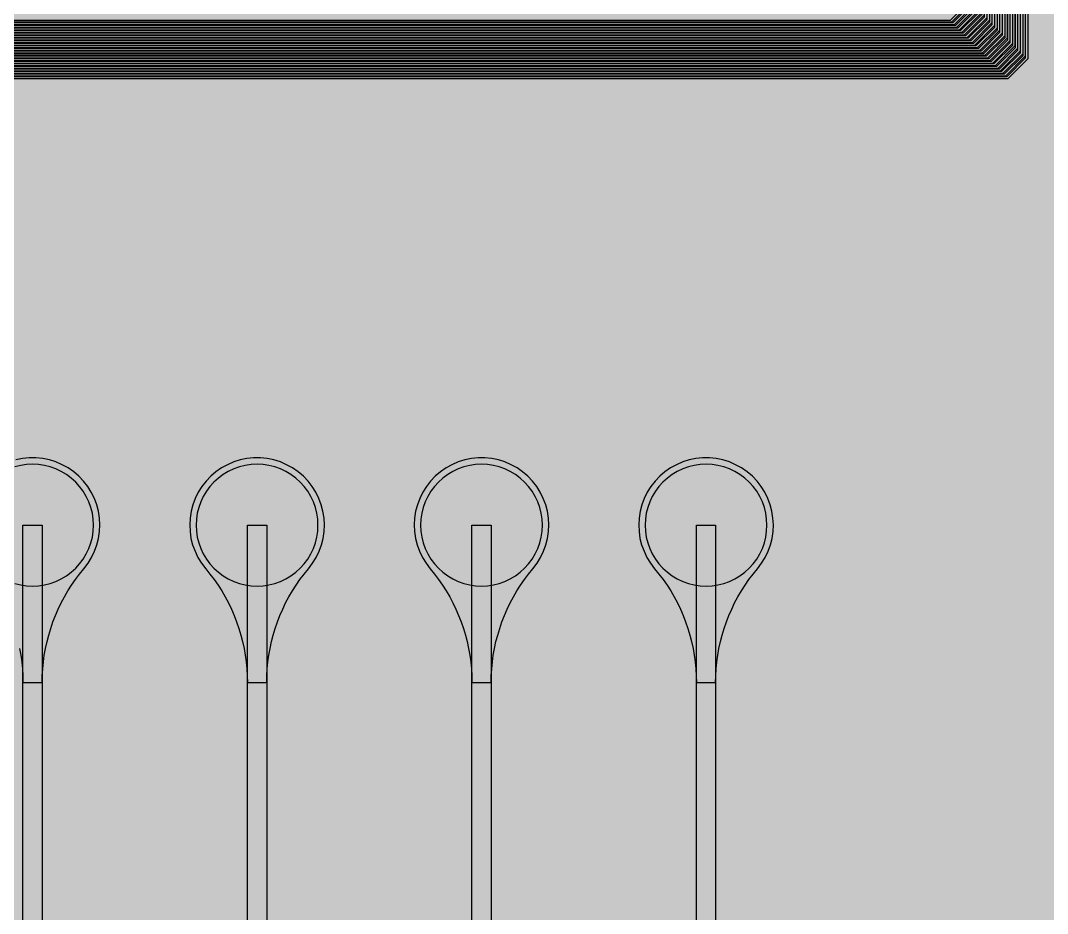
# Model space of a CAD drawing. Header units: metres. Extents: x -7231 to 10969, y -37556 to 1873.
# Drawn here: x 7913 to 9514, y -34537 to -33144 of the extents above; entities that cross this region are included whole.
import ezdxf

# ---------------------------------------------------------------- set-up
doc = ezdxf.new("R2010")
doc.units = ezdxf.units.M
for name, color, linetype in [('Metal1', 4, 'CONTINUOUS'), ('Metal2', 3, 'CONTINUOUS'), ('Polyimide', 7, 'CONTINUOUS'), ('Polyimide_Negative', 5, 'CONTINUOUS')]:
    doc.layers.add(name, color=color, linetype=linetype)

msp = doc.modelspace()

# ---------------------------------------------------------------- hatches: boundary and pattern name
at = {"layer": 'Polyimide'}
msp.add_hatch(color=7, dxfattribs=at).paths.add_polyline_path([(4065.7, -468), (4066.7, -502), (4068.5, -536), (4071.4, -570), (4075.5, -604), (4081, -638), (4088, -672), (4096.5, -706), (4106.6, -740), (4118.3, -774), (4131.6, -808), (4146.5, -842), (4162.9, -876), (4180.7, -910), (4199.8, -944), (4220.2, -978), (4241.7, -1012), (4264.2, -1046), (4287.5, -1080), (4311.5, -1114), (4336, -1148), (4360.9, -1182), (4385.9, -1216), (4410.9, -1250), (4435.7, -1284), (4460.2, -1318), (4484.2, -1352), (4507.5, -1385.9), (4530, -1419.9), (4551.5, -1453.9), (4571.9, -1487.9), (4591.1, -1521.9), (4608.9, -1555.9), (4625.3, -1589.9), (4640.1, -1623.9), (4653.4, -1657.9), (4665.1, -1691.9), (4675.2, -1725.9), (4683.7, -1759.9), (4690.7, -1793.9), (4696.2, -1827.9), (4700.3, -1861.9), (4703.2, -1895.9), (4705.1, -1929.9), (4706.1, -1963.9), (4706.4, -1997.9), (4706.5, -2031.9), (4706.5, -4793), (4710, -4838.4), (4720.2, -4882.7), (4737.1, -4925), (4760.1, -4964.2), (4788.9, -4999.5), (4822.6, -5030), (4860.5, -5055.1), (4901.8, -5074.2), (4901.8, -5074.2), (4970.7, -5105.2), (5034.7, -5145.3), (5092.8, -5193.5), (5143.8, -5249.2), (5186.9, -5311.2), (5221.2, -5378.4), (5246.2, -5449.7), (5261.4, -5523.7), (5266.5, -5599), (5261.4, -5674.3), (5246.2, -5748.3), (5221.2, -5819.6), (5186.9, -5886.8), (5143.8, -5948.8), (5092.8, -6004.5), (5034.7, -6052.7), (4970.7, -6092.8), (4901.8, -6123.8), (4860.5, -6142.9), (4822.6, -6168), (4788.9, -6198.5), (4760.1, -6233.8), (4737.1, -6273), (4720.2, -6315.3), (4710, -6359.6), (4706.5, -6405), (4706.5, -9221.5), (4710, -9266.9), (4720.2, -9311.2), (4737.1, -9353.5), (4760.1, -9392.7), (4788.9, -9428), (4822.6, -9458.5), (4860.5, -9483.6), (4901.8, -9502.7), (4970.7, -9533.7), (5034.7, -9573.8), (5092.8, -9622), (5143.8, -9677.7), (5186.9, -9739.7), (5221.2, -9806.9), (5246.2, -9878.2), (5261.4, -9952.2), (5266.5, -10027.5), (5261.4, -10102.8), (5246.2, -10176.8), (5221.2, -10248.1), (5186.9, -10315.3), (5143.8, -10377.3), (5092.8, -10433), (5034.7, -10481.2), (4970.7, -10521.3), (4901.8, -10552.3), (4860.5, -10571.4), (4822.6, -10596.5), (4788.9, -10627), (4760.1, -10662.3), (4737.1, -10701.5), (4720.2, -10743.8), (4710, -10788.1), (4706.5, -10833.5), (4706.5, -13650), (4710, -13695.4), (4720.2, -13739.7), (4737.1, -13782), (4760.1, -13821.2), (4788.9, -13856.5), (4822.6, -13887), (4860.5, -13912.1), (4901.8, -13931.2), (4970.7, -13962.2), (5034.7, -14002.2), (5092.8, -14050.5), (5143.8, -14106.2), (5186.9, -14168.2), (5221.2, -14235.4), (5246.2, -14306.7), (5261.4, -14380.7), (5266.5, -14456), (5261.4, -14531.3), (5246.2, -14605.3), (5221.2, -14676.5), (5186.9, -14743.8), (5143.8, -14805.8), (5092.8, -14861.5), (5034.7, -14909.7), (4970.7, -14949.8), (4901.8, -14980.8), (4860.5, -14999.9), (4822.6, -15025), (4788.9, -15055.5), (4760.1, -15090.8), (4737.1, -15130), (4720.2, -15172.3), (4710, -15216.6), (4706.5, -15262), (4706.5, -15456), (4720.9, -15750), (4764.1, -16041.3), (4835.7, -16326.8), (4934.9, -16604), (5060.7, -16870.2), (5212.1, -17122.7), (5387.5, -17359.2), (5585.2, -17577.3), (5803.3, -17775), (6039.8, -17950.4), (6292.3, -18101.8), (6558.4, -18227.6), (6835.6, -18326.8), (7121.2, -18398.3), (7412.4, -18441.5), (7706.5, -18456), (9969, -18456), (10047.4, -18459.8), (10125.1, -18471.4), (10201.2, -18490.4), (10275.2, -18516.9), (10346.1, -18550.5), (10413.5, -18590.8), (10476.5, -18637.6), (10534.7, -18690.3), (10587.4, -18748.5), (10634.2, -18811.5), (10674.5, -18878.9), (10708.1, -18949.8), (10734.6, -19023.8), (10753.6, -19099.9), (10765.2, -19177.6), (10769, -19256), (10769, -20895.8), (10730.2, -20951.4), (10694.6, -21009.1), (10662.2, -21068.6), (10633.2, -21129.9), (10607.6, -21192.7), (10585.5, -21256.7), (10566.9, -21322), (10552, -21388.1), (10540.8, -21455), (10533.4, -21522.3), (10529.6, -21590), (10529.6, -21657.8), (10533.4, -21725.5), (10540.8, -21792.9), (10552, -21859.7), (10566.9, -21925.9), (10585.5, -21991.1), (10607.6, -22055.2), (10633.2, -22117.9), (10662.2, -22179.2), (10694.6, -22238.7), (10730.2, -22296.4), (10769, -22352), (10769, -32454.2), (10728.7, -32510.5), (10691.7, -32568.9), (10658, -32629.3), (10627.8, -32691.6), (10601.2, -32755.4), (10578.2, -32820.7), (10558.9, -32887.1), (10543.4, -32954.5), (10531.8, -33022.7), (10524, -33091.4), (10520.1, -33160.5), (10520.1, -33229.7), (10524, -33298.8), (10531.8, -33367.5), (10543.4, -33435.7), (10558.9, -33503.1), (10578.2, -33569.5), (10601.2, -33634.8), (10627.8, -33698.6), (10658, -33760.8), (10691.7, -33821.3), (10728.7, -33879.7), (10769, -33936), (10769, -36556), (10765.2, -36634.4), (10753.6, -36712.1), (10734.6, -36788.2), (10708.1, -36862.1), (10674.5, -36933.1), (10634.2, -37000.5), (10587.4, -37063.5), (10534.7, -37121.7), (10476.5, -37174.4), (10413.5, -37221.2), (10346.1, -37261.5), (10275.2, -37295.1), (10201.2, -37321.6), (10125.1, -37340.6), (10047.4, -37352.1), (9969, -37356), (-6231, -37356), (-6309.4, -37352.1), (-6387.1, -37340.6), (-6463.2, -37321.6), (-6537.2, -37295.1), (-6608.1, -37261.5), (-6675.5, -37221.2), (-6738.5, -37174.4), (-6796.7, -37121.7), (-6849.4, -37063.5), (-6896.2, -37000.5), (-6936.5, -36933.1), (-6970.1, -36862.1), (-6996.6, -36788.2), (-7015.6, -36712.1), (-7027.2, -36634.4), (-7031, -36556), (-7031, -33936), (-6990.7, -33879.8), (-6953.7, -33821.3), (-6920, -33760.9), (-6889.8, -33698.6), (-6863.2, -33634.8), (-6840.2, -33569.5), (-6820.9, -33503.1), (-6805.4, -33435.7), (-6793.7, -33367.5), (-6785.9, -33298.8), (-6782, -33229.7), (-6782, -33160.5), (-6785.9, -33091.4), (-6793.7, -33022.7), (-6805.4, -32954.5), (-6820.9, -32887.1), (-6840.2, -32820.6), (-6863.2, -32755.4), (-6889.8, -32691.5), (-6920, -32629.3), (-6953.7, -32568.9), (-6990.7, -32510.4), (-7031, -32454.2), (-7031, -22364.8), (-6990.7, -22308.6), (-6953.7, -22250.1), (-6920, -22189.7), (-6889.8, -22127.5), (-6863.2, -22063.6), (-6840.2, -21998.4), (-6820.9, -21931.9), (-6805.4, -21864.5), (-6793.7, -21796.3), (-6785.9, -21727.6), (-6782, -21658.5), (-6782, -21589.3), (-6785.9, -21520.3), (-6793.7, -21451.5), (-6805.4, -21383.3), (-6820.9, -21315.9), (-6840.2, -21249.5), (-6863.2, -21184.2), (-6889.8, -21120.4), (-6920, -21058.1), (-6953.7, -20997.7), (-6990.7, -20939.3), (-7031, -20883), (-7031, -19256), (-7027.2, -19177.6), (-7015.6, -19099.9), (-6996.6, -19023.8), (-6970.1, -18949.8), (-6936.5, -18878.9), (-6896.2, -18811.5), (-6849.4, -18748.5), (-6796.7, -18690.3), (-6738.5, -18637.6), (-6675.5, -18590.8), (-6608.1, -18550.5), (-6537.2, -18516.9), (-6463.2, -18490.4), (-6387.1, -18471.4), (-6309.4, -18459.8), (-6231, -18456), (-3968.5, -18456), (-3674.4, -18441.5), (-3383.2, -18398.3), (-3097.6, -18326.8), (-2820.4, -18227.6), (-2554.3, -18101.8), (-2301.8, -17950.4), (-2065.3, -17775), (-1847.2, -17577.3), (-1649.5, -17359.2), (-1474.1, -17122.7), (-1322.7, -16870.2), (-1196.9, -16604), (-1097.7, -16326.8), (-1026.1, -16041.3), (-982.9, -15750), (-968.5, -15456), (-968.5, -15262), (-972, -15216.6), (-982.2, -15172.3), (-999.1, -15130), (-1022.1, -15090.8), (-1050.9, -15055.5), (-1084.6, -15025), (-1122.5, -14999.9), (-1163.8, -14980.8), (-1232.7, -14949.8), (-1296.7, -14909.7), (-1354.8, -14861.5), (-1405.8, -14805.8), (-1448.9, -14743.8), (-1483.2, -14676.5), (-1508.2, -14605.3), (-1523.4, -14531.3), (-1528.5, -14456), (-1523.4, -14380.7), (-1508.2, -14306.7), (-1483.2, -14235.4), (-1448.9, -14168.2), (-1405.8, -14106.2), (-1354.8, -14050.5), (-1296.7, -14002.2), (-1232.7, -13962.2), (-1163.8, -13931.2), (-1122.5, -13912.1), (-1084.6, -13887), (-1050.9, -13856.5), (-1022.1, -13821.2), (-999.1, -13782), (-982.2, -13739.7), (-972, -13695.4), (-968.5, -13650), (-968.5, -12309.6), (-972, -12264.3), (-982.2, -12219.9), (-999.1, -12177.7), (-1022.1, -12138.5), (-1050.9, -12103.2), (-1084.6, -12072.6), (-1122.5, -12047.5), (-1163.8, -12028.5), (-1232.7, -11997.4), (-1296.7, -11957.4), (-1354.8, -11909.1), (-1405.8, -11853.5), (-1448.9, -11791.5), (-1483.2, -11724.2), (-1508.2, -11653), (-1523.4, -11579), (-1528.5, -11503.7), (-1523.4, -11428.3), (-1508.2, -11354.4), (-1483.2, -11283.1), (-1448.9, -11215.9), (-1405.8, -11153.8), (-1354.8, -11098.2), (-1296.7, -11049.9), (-1232.7, -11009.9), (-1163.8, -10978.8), (-1122.5, -10959.8), (-1084.6, -10934.7), (-1050.9, -10904.1), (-1022.1, -10868.9), (-999.1, -10829.6), (-982.2, -10787.4), (-972, -10743), (-968.5, -10697.7), (-968.5, -9357.3), (-972, -9311.9), (-982.2, -9267.6), (-999.1, -9225.4), (-1022.1, -9186.1), (-1050.9, -9150.8), (-1084.6, -9120.3), (-1122.5, -9095.2), (-1163.8, -9076.2), (-1163.8, -9076.2), (-1232.7, -9045.1), (-1296.7, -9005.1), (-1354.8, -8956.8), (-1405.8, -8901.1), (-1448.9, -8839.1), (-1483.2, -8771.9), (-1508.2, -8700.6), (-1523.4, -8626.7), (-1528.5, -8551.3), (-1523.4, -8476), (-1508.2, -8402), (-1483.2, -8330.8), (-1448.9, -8263.5), (-1405.8, -8201.5), (-1354.8, -8145.9), (-1296.7, -8097.6), (-1232.7, -8057.6), (-1163.8, -8026.5), (-1163.8, -8026.5), (-1122.5, -8007.4), (-1084.6, -7982.4), (-1050.9, -7951.8), (-1022.1, -7916.5), (-999.1, -7877.3), (-982.2, -7835), (-972, -7790.7), (-968.5, -7745.4), (-968.5, -6405), (-972, -6359.6), (-982.2, -6315.3), (-999.1, -6273), (-1022.1, -6233.8), (-1050.9, -6198.5), (-1084.6, -6168), (-1122.5, -6142.9), (-1163.8, -6123.8), (-1163.8, -6123.8), (-1232.7, -6092.8), (-1296.7, -6052.7), (-1354.8, -6004.5), (-1405.8, -5948.8), (-1448.9, -5886.8), (-1483.2, -5819.6), (-1508.2, -5748.3), (-1523.4, -5674.3), (-1528.5, -5599), (-1523.4, -5523.7), (-1508.2, -5449.7), (-1483.2, -5378.4), (-1448.9, -5311.2), (-1405.8, -5249.2), (-1354.8, -5193.5), (-1296.7, -5145.3), (-1232.7, -5105.2), (-1163.8, -5074.2), (-1163.8, -5074.2), (-1122.5, -5055.1), (-1084.6, -5030), (-1050.9, -4999.5), (-1022.1, -4964.2), (-999.1, -4925), (-982.2, -4882.7), (-972, -4838.4), (-968.5, -4793), (-968.5, -2031.9), (-968.4, -1997.9), (-968.1, -1963.9), (-967.1, -1929.9), (-965.2, -1895.9), (-962.2, -1861.9), (-958, -1827.9), (-952.4, -1793.9), (-945.3, -1759.9), (-936.6, -1725.9), (-926.4, -1691.9), (-914.4, -1657.9), (-900.9, -1623.9), (-885.7, -1589.9), (-869.1, -1555.9), (-850.9, -1521.9), (-831.4, -1487.9), (-810.6, -1453.9), (-788.7, -1419.9), (-765.8, -1385.9), (-742.1, -1352), (-717.6, -1318), (-692.7, -1284), (-667.4, -1250), (-641.9, -1216), (-616.4, -1182), (-591.1, -1148), (-566.1, -1114), (-541.7, -1080), (-517.9, -1046), (-495, -1012), (-473.1, -978), (-452.4, -944), (-432.8, -910), (-414.7, -876), (-398, -842), (-382.9, -808), (-369.3, -774), (-357.4, -740), (-347.1, -706), (-338.4, -672), (-331.3, -638), (-325.7, -604), (-321.5, -570), (-318.6, -536), (-316.7, -502), (-315.7, -468), (-315.3, -434), (-315.2, -400), (-315.2, 401), (-315.2, 451), (-315.2, 1644), (-270.2, 1644), (-270, 1637.1), (-269.4, 1630.3), (-268.2, 1623.5), (-266.7, 1616.8), (-264.7, 1610.2), (-262.3, 1603.8), (-259.4, 1597.6), (-256.2, 1591.5), (-252.6, 1585.7), (-248.6, 1580.1), (-244.2, 1574.8), (-239.5, 1569.8), (-234.5, 1565.1), (-229.2, 1560.7), (-223.6, 1556.7), (-217.8, 1553.1), (-211.7, 1549.8), (-205.4, 1547), (-199, 1544.6), (-192.4, 1542.6), (-185.7, 1541), (-179, 1539.9), (-172.1, 1539.2), (-165.2, 1539), (-158.4, 1539.2), (-151.5, 1539.9), (-144.8, 1541), (-138.1, 1542.6), (-131.5, 1544.6), (-125.1, 1547), (-118.8, 1549.8), (-112.8, 1553.1), (-106.9, 1556.7), (-101.3, 1560.7), (-96, 1565.1), (-91, 1569.8), (-86.3, 1574.8), (-81.9, 1580.1), (-77.9, 1585.7), (-74.3, 1591.5), (-71.1, 1597.6), (-68.2, 1603.8), (-65.8, 1610.2), (-63.8, 1616.8), (-62.3, 1623.5), (-61.1, 1630.3), (-60.5, 1637.1), (-60.2, 1644), (1853, 1644), (1853, 1573), (3815.2, 1573), (3815.5, 1579.5), (3816.1, 1586.1), (3817.2, 1592.5), (3818.7, 1598.9), (3820.6, 1605.1), (3822.9, 1611.3), (3825.6, 1617.2), (3828.6, 1623), (3832.1, 1628.6), (3835.9, 1633.9), (3840.1, 1638.9), (3844.5, 1643.7), (3849.3, 1648.2), (3854.4, 1652.3), (3859.7, 1656.1), (3865.2, 1659.6), (3871, 1662.7), (3877, 1665.4), (3883.1, 1667.7), (3889.4, 1669.6), (3895.7, 1671.1), (3902.2, 1672.1), (3908.7, 1672.8), (3915.2, 1673), (3921.8, 1672.8), (3928.3, 1672.1), (3934.8, 1671.1), (3941.1, 1669.6), (3947.4, 1667.7), (3953.5, 1665.4), (3959.5, 1662.7), (3965.2, 1659.6), (3970.8, 1656.1), (3976.1, 1652.3), (3981.2, 1648.2), (3986, 1643.7), (3990.4, 1638.9), (3994.6, 1633.9), (3998.4, 1628.6), (4001.9, 1623), (4004.9, 1617.2), (4007.6, 1611.3), (4009.9, 1605.1), (4011.8, 1598.9), (4013.3, 1592.5), (4014.4, 1586.1), (4015, 1579.5), (4015.2, 1573), (4065.2, 1573), (4065.2, 451), (4065.2, 401), (4065.2, -400), (4065.3, -434), (4065.7, -468)])

# ---------------------------------------------------------------- linework, layer by layer
at = {"layer": 'Metal1'}
for points in [[(1872.7, -19211.9), (1872.7, -36202.3), (1901.7, -36231.3), (9450.8, -36231.3), (9479.8, -36202.3), (9479.8, -34831.7), (9450.8, -34802.8), (9010.8, -34802.8), (8976.6, -34773), (8966.5, -34636.9), (8966.5, -33931), (8996.5, -33931), (8996.5, -34636.9), (8986.4, -34769), (9012.2, -34799.2), (9452.2, -34799.2), (9483.2, -34830.3), (9483.2, -36203.7), (9452.2, -36234.8), (1900.3, -36234.8), (1869.2, -36203.7), (1869.2, -19211.9)], [(1880.7, -19211.9), (1880.7, -36194.3), (1909.7, -36223.2), (9442.8, -36223.2), (9471.8, -36194.3), (9471.8, -34839.7), (9442.8, -34810.8), (8660.8, -34810.8), (8626.6, -34781), (8616.5, -34643.3), (8616.5, -33931), (8646.5, -33931), (8646.5, -34643.3), (8636.4, -34777), (8662.2, -34807.3), (9444.2, -34807.3), (9475.3, -34838.3), (9475.3, -36195.7), (9444.2, -36226.8), (1908.3, -36226.8), (1877.2, -36195.7), (1877.2, -19211.9)], [(1888.7, -19211.9), (1888.7, -36186.3), (1917.7, -36215.3), (9434.8, -36215.3), (9463.8, -36186.3), (9463.8, -34847.7), (9434.8, -34818.8), (8310.8, -34818.8), (8276.6, -34789), (8266.5, -34649.7), (8266.5, -33931), (8296.5, -33931), (8296.5, -34649.7), (8286.4, -34785), (8312.2, -34815.2), (9436.2, -34815.2), (9467.2, -34846.3), (9467.2, -36187.7), (9436.2, -36218.8), (1916.3, -36218.8), (1885.2, -36187.7), (1885.2, -19211.9)], [(1896.7, -19211.9), (1896.7, -36178.3), (1925.7, -36207.2), (9426.8, -36207.2), (9455.8, -36178.3), (9455.8, -34855.7), (9426.8, -34826.8), (7960.8, -34826.8), (7926.6, -34797), (7916.5, -34656.1), (7916.5, -33931), (7946.5, -33931), (7946.5, -34656.1), (7936.4, -34793), (7962.2, -34823.2), (9428.2, -34823.2), (9459.3, -34854.3), (9459.3, -36179.7), (9428.2, -36210.8), (1924.3, -36210.8), (1893.2, -36179.7), (1893.2, -19211.9)], [(2128.8, -19211.9), (2128.8, -33202.3), (2157.7, -33231.3), (9450.8, -33231.3), (9479.8, -33202.3), (9479.8, -31831.7), (9450.8, -31802.8), (9010.8, -31802.8), (8976.6, -31773), (8966.5, -31636.9), (8966.5, -30931), (8996.5, -30931), (8996.5, -31636.9), (8986.4, -31769), (9012.2, -31799.2), (9452.2, -31799.2), (9483.2, -31830.3), (9483.2, -33203.7), (9452.2, -33234.8), (2156.3, -33234.8), (2125.2, -33203.7), (2125.2, -19211.9)], [(2136.8, -19211.9), (2136.8, -33194.3), (2165.7, -33223.2), (9442.8, -33223.2), (9471.8, -33194.3), (9471.8, -31839.7), (9442.8, -31810.7), (8660.8, -31810.7), (8626.6, -31781), (8616.5, -31643.3), (8616.5, -30931), (8646.5, -30931), (8646.5, -31643.3), (8636.4, -31777), (8662.2, -31807.2), (9444.2, -31807.2), (9475.3, -31838.3), (9475.3, -33195.7), (9444.2, -33226.8), (2164.3, -33226.8), (2133.2, -33195.7), (2133.2, -19211.9)], [(2144.8, -19211.9), (2144.8, -33186.3), (2173.7, -33215.3), (9434.8, -33215.3), (9463.8, -33186.3), (9463.8, -31847.7), (9434.8, -31818.7), (8310.8, -31818.7), (8276.6, -31789), (8266.5, -31649.7), (8266.5, -30931), (8296.5, -30931), (8296.5, -31649.7), (8286.4, -31785), (8312.2, -31815.2), (9436.2, -31815.2), (9467.2, -31846.3), (9467.2, -33187.7), (9436.2, -33218.8), (2172.3, -33218.8), (2141.2, -33187.7), (2141.2, -19211.9)], [(2152.8, -19211.9), (2152.8, -33178.3), (2181.7, -33207.2), (9426.8, -33207.2), (9455.8, -33178.3), (9455.8, -31855.7), (9426.8, -31826.8), (7960.8, -31826.8), (7926.6, -31797), (7916.5, -31656.1), (7916.5, -30931), (7946.5, -30931), (7946.5, -31656.1), (7936.4, -31793), (7962.2, -31823.2), (9428.2, -31823.2), (9459.3, -31854.3), (9459.3, -33179.7), (9428.2, -33210.8), (2180.3, -33210.8), (2149.2, -33179.7), (2149.2, -19211.9)], [(2160.8, -19211.9), (2160.8, -33170.3), (2189.7, -33199.3), (9418.8, -33199.3), (9447.8, -33170.3), (9447.8, -31863.7), (9418.8, -31834.8), (7610.8, -31834.8), (7576.7, -31805), (7566.5, -31662.5), (7566.5, -30931), (7596.5, -30931), (7596.5, -31662.5), (7586.3, -31801), (7612.2, -31831.2), (9420.2, -31831.2), (9451.2, -31862.3), (9451.2, -33171.7), (9420.2, -33202.8), (2188.3, -33202.8), (2157.2, -33171.7), (2157.2, -19211.9)], [(2168.8, -19211.9), (2168.8, -33162.3), (2197.7, -33191.3), (9410.8, -33191.3), (9439.8, -33162.3), (9439.8, -31871.7), (9410.8, -31842.7), (7260.8, -31842.7), (7226.7, -31813), (7216.5, -31668.9), (7216.5, -30931), (7246.5, -30931), (7246.5, -31668.9), (7236.3, -31809), (7262.2, -31839.2), (9412.2, -31839.2), (9443.3, -31870.3), (9443.3, -33163.7), (9412.2, -33194.8), (2196.3, -33194.8), (2165.2, -33163.7), (2165.2, -19211.9)], [(2176.8, -19211.9), (2176.8, -33154.3), (2205.7, -33183.2), (9402.8, -33183.2), (9431.8, -33154.3), (9431.8, -31879.7), (9402.8, -31850.7), (6910.8, -31850.7), (6876.7, -31821), (6866.5, -31675.3), (6866.5, -30931), (6896.5, -30931), (6896.5, -31675.3), (6886.3, -31817), (6912.2, -31847.2), (9404.2, -31847.2), (9435.2, -31878.3), (9435.2, -33155.7), (9404.2, -33186.8), (2204.3, -33186.8), (2173.2, -33155.7), (2173.2, -19211.9)], [(2184.8, -19211.9), (2184.8, -33146.3), (2213.7, -33175.3), (9394.8, -33175.3), (9423.8, -33146.3), (9423.8, -31887.7), (9394.8, -31858.8), (6560.8, -31858.8), (6526.8, -31829), (6516.5, -31681.7), (6516.5, -30931), (6546.5, -30931), (6546.5, -31681.7), (6536.2, -31825), (6562.2, -31855.2), (9396.2, -31855.2), (9427.3, -31886.3), (9427.3, -33147.7), (9396.2, -33178.8), (2212.3, -33178.8), (2181.2, -33147.7), (2181.2, -19211.9)], [(2192.8, -19211.9), (2192.8, -33138.3), (2221.7, -33167.3), (9386.8, -33167.3), (9415.8, -33138.3), (9415.8, -31895.7), (9386.8, -31866.8), (6210.8, -31866.8), (6176.8, -31837), (6166.5, -31688.1), (6166.5, -30931), (6196.5, -30931), (6196.5, -31688.1), (6186.2, -31833), (6212.2, -31863.2), (9388.2, -31863.2), (9419.2, -31894.3), (9419.2, -33139.7), (9388.2, -33170.8), (2220.3, -33170.8), (2189.2, -33139.7), (2189.2, -19211.9)], [(2200.8, -19211.9), (2200.8, -33130.3), (2229.7, -33159.2), (9378.8, -33159.2), (9407.8, -33130.3), (9407.8, -31903.7), (9378.8, -31874.7), (5860.8, -31874.7), (5826.8, -31844.9), (5816.5, -31694.5), (5816.5, -30931), (5846.5, -30931), (5846.5, -31694.5), (5836.2, -31841.1), (5862.2, -31871.2), (9380.2, -31871.2), (9411.3, -31902.3), (9411.3, -33131.7), (9380.2, -33162.8), (2228.3, -33162.8), (2197.2, -33131.7), (2197.2, -19211.9)], [(2208.8, -19211.9), (2208.8, -33122.3), (2237.7, -33151.3), (9370.8, -33151.3), (9399.8, -33122.3), (9399.8, -31911.7), (9370.8, -31882.7), (5510.8, -31882.7), (5476.8, -31852.9), (5466.5, -31700.9), (5466.5, -30931), (5496.5, -30931), (5496.5, -31700.9), (5486.2, -31849.1), (5512.2, -31879.2), (9372.2, -31879.2), (9403.2, -31910.3), (9403.2, -33123.7), (9372.2, -33154.8), (2236.3, -33154.8), (2205.2, -33123.7), (2205.2, -19211.9)], [(2216.8, -19211.9), (2216.8, -33114.3), (2245.7, -33143.2), (9362.8, -33143.2), (9391.8, -33114.3), (9391.8, -31919.7), (9362.8, -31890.8), (5160.8, -31890.8), (5126.9, -31860.9), (5116.5, -31707.3), (5116.5, -30931), (5146.5, -30931), (5146.5, -31707.3), (5136.1, -31857.1), (5162.2, -31887.2), (9364.2, -31887.2), (9395.3, -31918.3), (9395.3, -33115.7), (9364.2, -33146.8), (2244.3, -33146.8), (2213.2, -33115.7), (2213.2, -19211.9)], [(7911.3, -34123.2), (7913.2, -34133.8), (7914.6, -34144.4), (7915.7, -34155.1), (7916.3, -34165.8), (7916.5, -34176.6), (7946.5, -34176.6), (7946.5, -34176.6), (7946.7, -34165.8), (7947.3, -34155.1), (7948.4, -34144.4), (7949.8, -34133.8), (7951.7, -34123.2), (7954, -34112.7), (7956.7, -34102.4), (7959.8, -34092.1), (7963.3, -34081.9), (7967.2, -34071.9), (7971.5, -34062.1), (7976.1, -34052.4), (7981.2, -34042.9), (7986.6, -34033.6), (7992.3, -34024.6), (7998.4, -34015.8), (8004.9, -34007.2), (8011.6, -33998.9), (8018.1, -33990.4), (8023.6, -33981.4), (8028.2, -33971.8), (8031.9, -33961.9), (8034.5, -33951.6), (8036, -33941.1), (8036.5, -33930.5), (8035.9, -33919.9), (8034.3, -33909.4), (8031.6, -33899.2), (8027.8, -33889.3), (8023.1, -33879.8), (8017.5, -33870.8), (8011, -33862.4), (8003.7, -33854.7), (7995.6, -33847.8), (7986.9, -33841.8), (7977.6, -33836.7), (7967.9, -33832.5), (7957.7, -33829.3), (7947.4, -33827.2), (7936.8, -33826.1), (7926.2, -33826.1), (7915.6, -33827.2), (7905.3, -33829.3)]]:
    msp.add_lwpolyline(points, dxfattribs=at)
for points in [[(8296.5, -34176.6), (8296.7, -34165.8), (8297.3, -34155.1), (8298.4, -34144.4), (8299.8, -34133.8), (8301.7, -34123.2), (8304, -34112.7), (8306.7, -34102.4), (8309.8, -34092.1), (8313.3, -34081.9), (8317.2, -34071.9), (8321.5, -34062.1), (8326.1, -34052.4), (8331.2, -34042.9), (8336.6, -34033.6), (8342.3, -34024.6), (8348.4, -34015.8), (8354.9, -34007.2), (8361.6, -33998.9), (8368.1, -33990.4), (8373.6, -33981.4), (8378.2, -33971.8), (8381.9, -33961.9), (8384.5, -33951.6), (8386, -33941.1), (8386.5, -33930.5), (8385.9, -33919.9), (8384.3, -33909.4), (8381.6, -33899.2), (8377.8, -33889.3), (8373.1, -33879.8), (8367.5, -33870.8), (8361, -33862.4), (8353.7, -33854.7), (8345.6, -33847.8), (8336.9, -33841.8), (8327.6, -33836.7), (8317.9, -33832.5), (8307.7, -33829.3), (8297.4, -33827.2), (8286.8, -33826.1), (8276.2, -33826.1), (8265.6, -33827.2), (8255.3, -33829.3), (8245.1, -33832.5), (8235.4, -33836.7), (8226.1, -33841.8), (8217.4, -33847.8), (8209.3, -33854.7), (8202, -33862.4), (8195.5, -33870.8), (8189.9, -33879.8), (8185.2, -33889.3), (8181.4, -33899.2), (8178.7, -33909.4), (8177.1, -33919.9), (8176.5, -33930.5), (8177, -33941.1), (8178.5, -33951.6), (8181.1, -33961.9), (8184.8, -33971.8), (8189.4, -33981.4), (8194.9, -33990.4), (8201.4, -33998.9), (8208.1, -34007.2), (8214.6, -34015.8), (8220.7, -34024.6), (8226.4, -34033.6), (8231.8, -34042.9), (8236.9, -34052.4), (8241.5, -34062.1), (8245.8, -34071.9), (8249.7, -34081.9), (8253.2, -34092.1), (8256.3, -34102.4), (8259, -34112.7), (8261.3, -34123.2), (8263.2, -34133.8), (8264.6, -34144.4), (8265.7, -34155.1), (8266.3, -34165.8), (8266.5, -34176.6), (8296.5, -34176.6)], [(8646.5, -34176.6), (8646.7, -34165.8), (8647.3, -34155.1), (8648.4, -34144.4), (8649.8, -34133.8), (8651.7, -34123.2), (8654, -34112.7), (8656.7, -34102.4), (8659.8, -34092.1), (8663.3, -34081.9), (8667.2, -34071.9), (8671.5, -34062.1), (8676.1, -34052.4), (8681.2, -34042.9), (8686.6, -34033.6), (8692.3, -34024.6), (8698.4, -34015.8), (8704.9, -34007.2), (8711.6, -33998.9), (8718.1, -33990.4), (8723.6, -33981.4), (8728.2, -33971.8), (8731.9, -33961.9), (8734.5, -33951.6), (8736, -33941.1), (8736.5, -33930.5), (8735.9, -33919.9), (8734.3, -33909.4), (8731.6, -33899.2), (8727.8, -33889.3), (8723.1, -33879.8), (8717.5, -33870.8), (8711, -33862.4), (8703.7, -33854.7), (8695.6, -33847.8), (8686.9, -33841.8), (8677.6, -33836.7), (8667.9, -33832.5), (8657.7, -33829.3), (8647.4, -33827.2), (8636.8, -33826.1), (8626.2, -33826.1), (8615.6, -33827.2), (8605.3, -33829.3), (8595.1, -33832.5), (8585.4, -33836.7), (8576.1, -33841.8), (8567.4, -33847.8), (8559.3, -33854.7), (8552, -33862.4), (8545.5, -33870.8), (8539.9, -33879.8), (8535.2, -33889.3), (8531.4, -33899.2), (8528.7, -33909.4), (8527.1, -33919.9), (8526.5, -33930.5), (8527, -33941.1), (8528.5, -33951.6), (8531.1, -33961.9), (8534.8, -33971.8), (8539.4, -33981.4), (8544.9, -33990.4), (8551.4, -33998.9), (8558.1, -34007.2), (8564.6, -34015.8), (8570.7, -34024.6), (8576.4, -34033.6), (8581.8, -34042.9), (8586.9, -34052.4), (8591.5, -34062.1), (8595.8, -34071.9), (8599.7, -34081.9), (8603.2, -34092.1), (8606.3, -34102.4), (8609, -34112.7), (8611.3, -34123.2), (8613.2, -34133.8), (8614.6, -34144.4), (8615.7, -34155.1), (8616.3, -34165.8), (8616.5, -34176.6), (8646.5, -34176.6)], [(8996.5, -34176.6), (8996.7, -34165.8), (8997.3, -34155.1), (8998.4, -34144.4), (8999.8, -34133.8), (9001.7, -34123.2), (9004, -34112.7), (9006.7, -34102.4), (9009.8, -34092.1), (9013.3, -34081.9), (9017.2, -34071.9), (9021.5, -34062.1), (9026.1, -34052.4), (9031.2, -34042.9), (9036.6, -34033.6), (9042.3, -34024.6), (9048.4, -34015.8), (9054.9, -34007.2), (9061.6, -33998.9), (9068.1, -33990.4), (9073.6, -33981.4), (9078.2, -33971.8), (9081.9, -33961.9), (9084.5, -33951.6), (9086, -33941.1), (9086.5, -33930.5), (9085.9, -33919.9), (9084.3, -33909.4), (9081.6, -33899.2), (9077.8, -33889.3), (9073.1, -33879.8), (9067.5, -33870.8), (9061, -33862.4), (9053.7, -33854.7), (9045.6, -33847.8), (9036.9, -33841.8), (9027.6, -33836.7), (9017.9, -33832.5), (9007.7, -33829.3), (8997.4, -33827.2), (8986.8, -33826.1), (8976.2, -33826.1), (8965.6, -33827.2), (8955.3, -33829.3), (8945.1, -33832.5), (8935.4, -33836.7), (8926.1, -33841.8), (8917.4, -33847.8), (8909.3, -33854.7), (8902, -33862.4), (8895.5, -33870.8), (8889.9, -33879.8), (8885.2, -33889.3), (8881.4, -33899.2), (8878.7, -33909.4), (8877.1, -33919.9), (8876.5, -33930.5), (8877, -33941.1), (8878.5, -33951.6), (8881.1, -33961.9), (8884.8, -33971.8), (8889.4, -33981.4), (8894.9, -33990.4), (8901.4, -33998.9), (8908.1, -34007.2), (8914.6, -34015.8), (8920.7, -34024.6), (8926.4, -34033.6), (8931.8, -34042.9), (8936.9, -34052.4), (8941.5, -34062.1), (8945.8, -34071.9), (8949.7, -34081.9), (8953.2, -34092.1), (8956.3, -34102.4), (8959, -34112.7), (8961.3, -34123.2), (8963.2, -34133.8), (8964.6, -34144.4), (8965.7, -34155.1), (8966.3, -34165.8), (8966.5, -34176.6), (8996.5, -34176.6)]]:
    msp.add_lwpolyline(points, close=True, dxfattribs=at)
at = {"layer": 'Metal2'}
for points in [[(2132.8, -19211.9), (2132.8, -33198.3), (2161.7, -33227.3), (9446.8, -33227.3), (9475.8, -33198.3), (9475.8, -31835.7), (9446.8, -31806.8), (8970.2, -31806.8), (8910.8, -31796.5), (8795.9, -31681.6), (8817.1, -31660.4), (8927.8, -31771.1), (8970.8, -31803.2), (9448.2, -31803.2), (9479.3, -31834.3), (9479.3, -33199.7), (9448.2, -33230.8), (2160.3, -33230.8), (2129.2, -33199.7), (2129.2, -19211.9)], [(2140.8, -19211.9), (2140.8, -33190.3), (2169.7, -33219.2), (9438.8, -33219.2), (9467.8, -33190.3), (9467.8, -31843.7), (9438.8, -31814.8), (8628.2, -31814.8), (8568.9, -31804.3), (8565.9, -31801.6), (8445.9, -31681.6), (8467.1, -31660.4), (8587.1, -31780.4), (8585.6, -31779.3), (8628.8, -31811.2), (9440.2, -31811.2), (9471.2, -31842.3), (9471.2, -33191.7), (9440.2, -33222.8), (2168.3, -33222.8), (2137.2, -33191.7), (2137.2, -19211.9)], [(2148.8, -19211.9), (2148.8, -33182.3), (2177.7, -33211.2), (9430.8, -33211.2), (9459.8, -33182.3), (9459.8, -31851.7), (9430.8, -31822.7), (8286.2, -31822.7), (8228.2, -31810.4), (8215.9, -31801.6), (8095.9, -31681.6), (8117.1, -31660.4), (8237.1, -31780.4), (8242.4, -31789.1), (8286.8, -31819.2), (9432.2, -31819.2), (9463.2, -31850.3), (9463.2, -33183.7), (9432.2, -33214.8), (2176.3, -33214.8), (2145.2, -33183.7), (2145.2, -19211.9)], [(2156.8, -19211.9), (2156.8, -33174.3), (2185.7, -33203.3), (9422.8, -33203.3), (9451.8, -33174.3), (9451.8, -31859.7), (9422.8, -31830.7), (7944.2, -31830.7), (7887, -31817.1), (7865.9, -31801.6), (7745.9, -31681.6), (7767.1, -31660.4), (7887.1, -31780.4), (7899.5, -31798.4), (7944.8, -31827.2), (9424.2, -31827.2), (9455.2, -31858.3), (9455.2, -33175.7), (9424.2, -33206.8), (2184.3, -33206.8), (2153.2, -33175.7), (2153.2, -19211.9)], [(2164.8, -19211.9), (2164.8, -33166.3), (2193.7, -33195.2), (9414.8, -33195.2), (9443.8, -33166.3), (9443.8, -31867.7), (9414.8, -31838.8), (7602.2, -31838.8), (7545.7, -31824.2), (7515.9, -31801.6), (7395.9, -31681.6), (7417.1, -31660.4), (7537.1, -31780.4), (7556.9, -31807.4), (7602.8, -31835.2), (9416.2, -31835.2), (9447.2, -31866.3), (9447.2, -33167.7), (9416.2, -33198.8), (2192.3, -33198.8), (2161.2, -33167.7), (2161.2, -19211.9)], [(2172.8, -19211.9), (2172.8, -33158.3), (2201.7, -33187.3), (9406.8, -33187.3), (9435.8, -33158.3), (9435.8, -31875.7), (9406.8, -31846.8), (7260.2, -31846.8), (7204.2, -31831.4), (7165.9, -31801.6), (7045.9, -31681.6), (7067.1, -31660.4), (7187.1, -31780.4), (7214.4, -31816.2), (7260.8, -31843.2), (9408.2, -31843.2), (9439.2, -31874.3), (9439.2, -33159.7), (9408.2, -33190.8), (2200.3, -33190.8), (2169.2, -33159.7), (2169.2, -19211.9)], [(2180.8, -19211.9), (2180.8, -33150.3), (2209.7, -33179.3), (9398.8, -33179.3), (9427.8, -33150.3), (9427.8, -31883.7), (9398.8, -31854.7), (6877.3, -31854.7), (6822.7, -31837.4), (6798.7, -31814.3), (6694.6, -31680.2), (6718.4, -31661.8), (6822.4, -31795.9), (6835.9, -31821.2), (6878.1, -31851.2), (9400.2, -31851.2), (9431.2, -31882.3), (9431.2, -33151.7), (9400.2, -33182.8), (2208.3, -33182.8), (2177.2, -33151.7), (2177.2, -19211.9)], [(2188.8, -19211.9), (2188.8, -33142.3), (2217.7, -33171.2), (9390.8, -33171.2), (9419.8, -33142.3), (9419.8, -31891.7), (9390.8, -31862.7), (6527.3, -31862.7), (6473.5, -31844.5), (6445.7, -31816.2), (6344.5, -31679.9), (6368.5, -31662.1), (6469.8, -31798.3), (6486.2, -31829.4), (6528.1, -31859.2), (9392.2, -31859.2), (9423.2, -31890.3), (9423.2, -33143.7), (9392.2, -33174.8), (2216.3, -33174.8), (2185.2, -33143.7), (2185.2, -19211.9)], [(2196.8, -19211.9), (2196.8, -33134.3), (2225.7, -33163.3), (9382.8, -33163.3), (9411.8, -33134.3), (9411.8, -31899.7), (9382.8, -31870.8), (6177.3, -31870.8), (6124.2, -31851.6), (6092.8, -31817.9), (5994.3, -31679.7), (6018.7, -31662.3), (6117.3, -31800.5), (6136.4, -31837.5), (6178.1, -31867.2), (9384.2, -31867.2), (9415.2, -31898.3), (9415.2, -33135.7), (9384.2, -33166.8), (2224.3, -33166.8), (2193.2, -33135.7), (2193.2, -19211.9)], [(2204.8, -19211.9), (2204.8, -33126.3), (2233.7, -33155.2), (9374.8, -33155.2), (9403.8, -33126.3), (9403.8, -31907.7), (9374.8, -31878.8), (5827.3, -31878.8), (5774.9, -31858.8), (5740.1, -31819.5), (5644.1, -31679.5), (5668.9, -31662.5), (5764.8, -31802.5), (5786.6, -31845.7), (5828.1, -31875.2), (9376.2, -31875.2), (9407.2, -31906.3), (9407.2, -33127.7), (9376.2, -33158.8), (2232.3, -33158.8), (2201.2, -33127.7), (2201.2, -19211.9)], [(2212.8, -19211.9), (2212.8, -33118.3), (2241.7, -33147.2), (9366.8, -33147.2), (9395.8, -33118.3), (9395.8, -31915.7), (9366.8, -31886.7), (5477.3, -31886.7), (5425.5, -31866.2), (5387.4, -31820.9), (5294, -31679.3), (5319, -31662.7), (5412.5, -31804.4), (5436.9, -31853.8), (5478.2, -31883.2), (9368.2, -31883.2), (9399.2, -31914.3), (9399.2, -33119.7), (9368.2, -33150.8), (2240.3, -33150.8), (2209.2, -33119.7), (2209.2, -19211.9)]]:
    msp.add_lwpolyline(points, dxfattribs=at)
at = {"layer": 'Polyimide_Negative'}
msp.add_lwpolyline([(7903.9, -34021.9), (7913, -34024.2), (7922.2, -34025.5), (7931.5, -34026), (7940.8, -34025.5), (7950, -34024.2), (7959.1, -34021.9), (7967.9, -34018.8), (7976.3, -34014.8), (7984.3, -34010), (7991.8, -34004.4), (7998.7, -33998.2), (8004.9, -33991.3), (8010.5, -33983.8), (8015.3, -33975.8), (8019.3, -33967.4), (8022.4, -33958.6), (8024.7, -33949.5), (8026, -33940.3), (8026.5, -33931), (8026.5, -33931), (8026, -33921.7), (8024.7, -33912.5), (8022.4, -33903.4), (8019.3, -33894.6), (8015.3, -33886.2), (8010.5, -33878.2), (8004.9, -33870.7), (7998.7, -33863.8), (7991.8, -33857.6), (7984.3, -33852), (7976.3, -33847.2), (7967.9, -33843.2), (7959.1, -33840.1), (7950, -33837.8), (7940.8, -33836.5), (7931.5, -33836), (7922.2, -33836.5), (7913, -33837.8), (7903.9, -33840.1)], dxfattribs=at)
for points in [[(8376.5, -33931), (8376, -33921.7), (8374.7, -33912.5), (8372.4, -33903.4), (8369.3, -33894.6), (8365.3, -33886.2), (8360.5, -33878.2), (8354.9, -33870.7), (8348.7, -33863.8), (8341.8, -33857.6), (8334.3, -33852), (8326.3, -33847.2), (8317.9, -33843.2), (8309.1, -33840.1), (8300, -33837.8), (8290.8, -33836.5), (8281.5, -33836), (8272.2, -33836.5), (8263, -33837.8), (8253.9, -33840.1), (8245.1, -33843.2), (8236.7, -33847.2), (8228.7, -33852), (8221.2, -33857.6), (8214.3, -33863.8), (8208.1, -33870.7), (8202.5, -33878.2), (8197.7, -33886.2), (8193.7, -33894.6), (8190.6, -33903.4), (8188.3, -33912.5), (8187, -33921.7), (8186.5, -33931), (8187, -33940.3), (8188.3, -33949.5), (8190.6, -33958.6), (8193.7, -33967.4), (8197.7, -33975.8), (8202.5, -33983.8), (8208.1, -33991.3), (8214.3, -33998.2), (8221.2, -34004.4), (8228.7, -34010), (8236.7, -34014.8), (8245.1, -34018.8), (8253.9, -34021.9), (8263, -34024.2), (8272.2, -34025.5), (8281.5, -34026), (8290.8, -34025.5), (8300, -34024.2), (8309.1, -34021.9), (8317.9, -34018.8), (8326.3, -34014.8), (8334.3, -34010), (8341.8, -34004.4), (8348.7, -33998.2), (8354.9, -33991.3), (8360.5, -33983.8), (8365.3, -33975.8), (8369.3, -33967.4), (8372.4, -33958.6), (8374.7, -33949.5), (8376, -33940.3), (8376.5, -33931)], [(8726.5, -33931), (8726, -33921.7), (8724.7, -33912.5), (8722.4, -33903.4), (8719.3, -33894.6), (8715.3, -33886.2), (8710.5, -33878.2), (8704.9, -33870.7), (8698.7, -33863.8), (8691.8, -33857.6), (8684.3, -33852), (8676.3, -33847.2), (8667.9, -33843.2), (8659.1, -33840.1), (8650, -33837.8), (8640.8, -33836.5), (8631.5, -33836), (8622.2, -33836.5), (8613, -33837.8), (8603.9, -33840.1), (8595.1, -33843.2), (8586.7, -33847.2), (8578.7, -33852), (8571.2, -33857.6), (8564.3, -33863.8), (8558.1, -33870.7), (8552.5, -33878.2), (8547.7, -33886.2), (8543.7, -33894.6), (8540.6, -33903.4), (8538.3, -33912.5), (8537, -33921.7), (8536.5, -33931), (8537, -33940.3), (8538.3, -33949.5), (8540.6, -33958.6), (8543.7, -33967.4), (8547.7, -33975.8), (8552.5, -33983.8), (8558.1, -33991.3), (8564.3, -33998.2), (8571.2, -34004.4), (8578.7, -34010), (8586.7, -34014.8), (8595.1, -34018.8), (8603.9, -34021.9), (8613, -34024.2), (8622.2, -34025.5), (8631.5, -34026), (8640.8, -34025.5), (8650, -34024.2), (8659.1, -34021.9), (8667.9, -34018.8), (8676.3, -34014.8), (8684.3, -34010), (8691.8, -34004.4), (8698.7, -33998.2), (8704.9, -33991.3), (8710.5, -33983.8), (8715.3, -33975.8), (8719.3, -33967.4), (8722.4, -33958.6), (8724.7, -33949.5), (8726, -33940.3), (8726.5, -33931)], [(9076.5, -33931), (9076, -33921.7), (9074.7, -33912.5), (9072.4, -33903.4), (9069.3, -33894.6), (9065.3, -33886.2), (9060.5, -33878.2), (9054.9, -33870.7), (9048.7, -33863.8), (9041.8, -33857.6), (9034.3, -33852), (9026.3, -33847.2), (9017.9, -33843.2), (9009.1, -33840.1), (9000, -33837.8), (8990.8, -33836.5), (8981.5, -33836), (8972.2, -33836.5), (8963, -33837.8), (8953.9, -33840.1), (8945.1, -33843.2), (8936.7, -33847.2), (8928.7, -33852), (8921.2, -33857.6), (8914.3, -33863.8), (8908.1, -33870.7), (8902.5, -33878.2), (8897.7, -33886.2), (8893.7, -33894.6), (8890.6, -33903.4), (8888.3, -33912.5), (8887, -33921.7), (8886.5, -33931), (8887, -33940.3), (8888.3, -33949.5), (8890.6, -33958.6), (8893.7, -33967.4), (8897.7, -33975.8), (8902.5, -33983.8), (8908.1, -33991.3), (8914.3, -33998.2), (8921.2, -34004.4), (8928.7, -34010), (8936.7, -34014.8), (8945.1, -34018.8), (8953.9, -34021.9), (8963, -34024.2), (8972.2, -34025.5), (8981.5, -34026), (8990.8, -34025.5), (9000, -34024.2), (9009.1, -34021.9), (9017.9, -34018.8), (9026.3, -34014.8), (9034.3, -34010), (9041.8, -34004.4), (9048.7, -33998.2), (9054.9, -33991.3), (9060.5, -33983.8), (9065.3, -33975.8), (9069.3, -33967.4), (9072.4, -33958.6), (9074.7, -33949.5), (9076, -33940.3), (9076.5, -33931)]]:
    msp.add_lwpolyline(points, close=True, dxfattribs=at)

doc.saveas('drawing.dxf')
